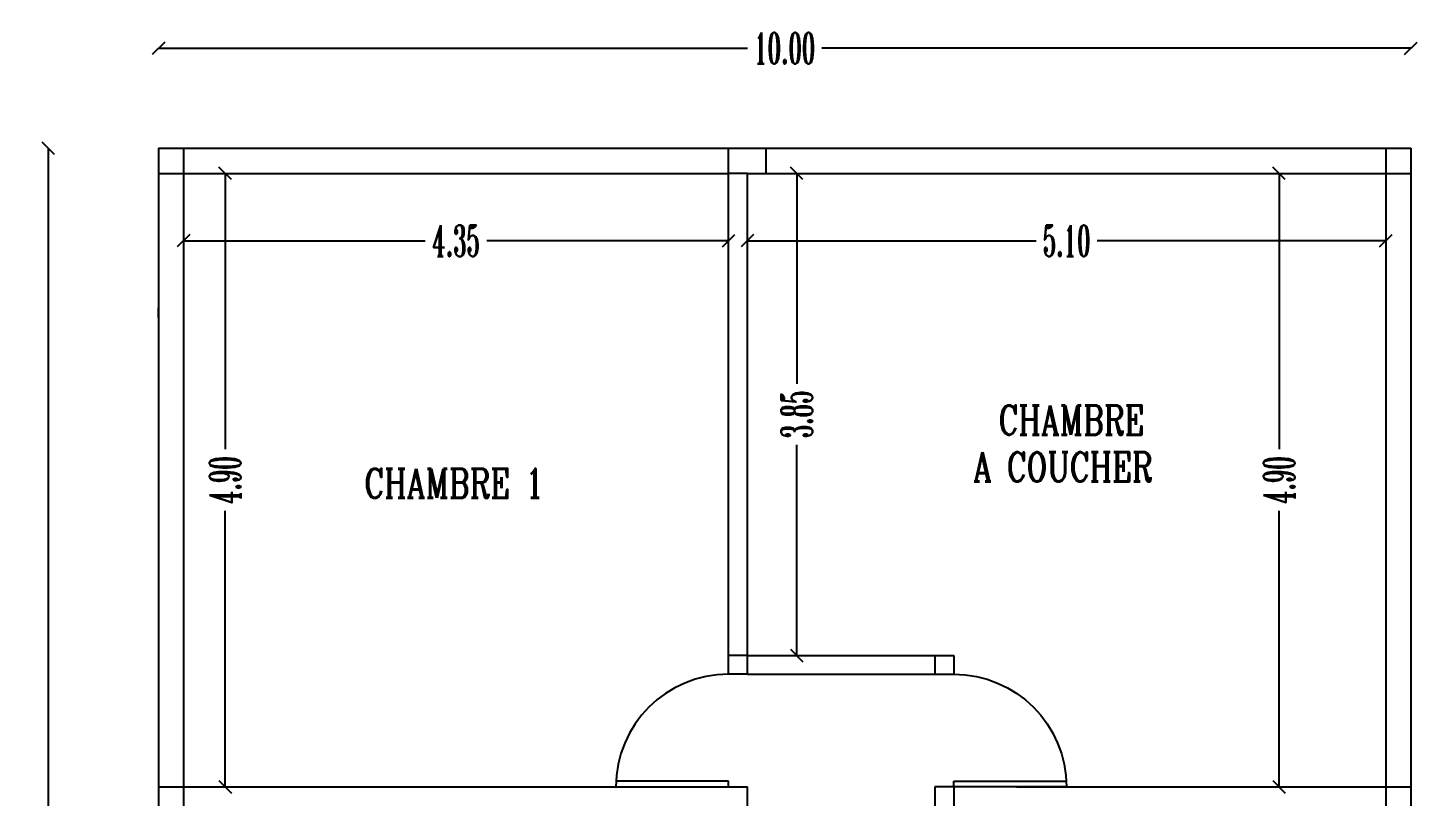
# Model space of a CAD drawing. Extents: x -110 to 3211, y -163 to 893.
# Drawn here: x 177.14 to 188.24, y 108.65 to 114.78 of the extents above; entities that cross this region are included whole.
import ezdxf

# ---------------------------------------------------------------- set-up
doc = ezdxf.new("R2010")
doc.units = 0
doc.header["$LTSCALE"] = 0.8
doc.header["$MEASUREMENT"] = 0
doc.layers.get('0').update_dxf_attribs({"color": 5, "linetype": 'CONTINUOUS'})
doc.layers.get('DEFPOINTS').update_dxf_attribs({"linetype": 'CONTINUOUS'})
for name, color, linetype in [('DOOR', 3, 'CONTINUOUS'), ('PIPE', 50, 'CONTINUOUS'), ('TEXT', 200, 'CONTINUOUS'), ('WALL', 6, 'CONTINUOUS')]:
    doc.layers.add(name, color=color, linetype=linetype)
doc.styles.add('AYMAN-S', font='romant.shx', dxfattribs={"width": 0.7, "height": 0.15})
doc.styles.add('AYMOONY', font='romant.shx', dxfattribs={"width": 0.5})
doc.styles.add('ROMANT', font='ROMANC.SHX', dxfattribs={"width": 0.75})
doc.dimstyles.new('AYMAN-SIT', dxfattribs={"dimtxt": 0.25, "dimasz": 0.08, "dimexe": 0.18, "dimexo": 0.06, "dimgap": 0.05, "dimtad": 0, "dimzin": 1, "dimdsep": 46, "dimtxsty": 'AYMAN-S', "dimblk1": 'OBLIQUE', "dimblk2": 'OBLIQUE', "dimsah": 1, "dimcen": 0.09, "dimse1": 1, "dimse2": 1, "dimclrd": 256, "dimclre": 256, "dimclrt": 200, "dimadec": 0, "dimazin": 0, "dimtfac": 1, "dimtdec": 4, "dimtix": 1, "dimtmove": 0, "dimatfit": 3, "dimldrblk": 'OBLIQUE', "dimfxl": 1, "dimtolj": 1, "dimtzin": 0, "dimarcsym": 0})

# ---------------------------------------------------------------- blocks, each defined once
blk = doc.blocks.new('D')
at = {"layer": 'DOOR', "color": 3}
for p, q in [((0, 1), (0, 0)), ((0.05, 0), (0.05, 0.999)), ((0, 0), (0.05, 0))]:
    blk.add_line(p, q, dxfattribs=at)
blk.add_arc((0, 0), 1, 0, 90, dxfattribs=at)
blk = doc.blocks.new('_OBLIQUE')
at = {"color": 0, "linetype": 'ByBlock'}
blk.add_line((-0.5, -0.5), (0.5, 0.5), dxfattribs=at)
blk = doc.blocks.new('*D51')
at = {"layer": 'DEFPOINTS', "color": 0, "ltscale": 0.8, "transparency": 16777216}
for p in [(178.338, 113.621), (178.72, 113.621), (178.338, 108.721)]:
    blk.add_point(p, dxfattribs=at)
at = {"layer": 'PIPE', "color": 7, "lineweight": -2, "ltscale": 0.8, "transparency": 16777216}
for p, q in [((178.72, 113.621), (178.72, 111.418)), ((178.72, 108.721), (178.72, 110.925))]:
    blk.add_line(p, q, dxfattribs=at)
at = {"layer": 'PIPE', "color": 7, "lineweight": -2, "ltscale": 0.8, "transparency": 16777216, "xscale": 0.1, "yscale": 0.1, "zscale": 0.1}
for p, rotation in [((178.72, 113.621), 90), ((178.72, 108.721), 270)]:
    blk.add_blockref('_OBLIQUE', p, dxfattribs=dict(at, rotation=rotation))
at = {"layer": 'PIPE', "color": 7, "ltscale": 0.8, "transparency": 16777216, "insert": (178.72, 111.171), "char_height": 0.25, "attachment_point": 5, "rotation": 90, "style": 'AYMOONY'}
blk.add_mtext('\\A1;4.90', dxfattribs=at)
blk = doc.blocks.new('*D52')
at = {"layer": 'DEFPOINTS', "color": 0, "ltscale": 0.8, "transparency": 16777216}
for p in [(177.308, 113.821), (178.188, 113.821), (178.188, 98.321)]:
    blk.add_point(p, dxfattribs=at)
at = {"layer": 'PIPE', "color": 7, "lineweight": -2, "ltscale": 0.8, "transparency": 16777216}
for p, q in [((177.308, 113.821), (177.308, 106.369)), ((177.308, 98.321), (177.308, 105.774))]:
    blk.add_line(p, q, dxfattribs=at)
at = {"layer": 'PIPE', "color": 7, "lineweight": -2, "ltscale": 0.8, "transparency": 16777216, "xscale": 0.1, "yscale": 0.1, "zscale": 0.1}
for p, rotation in [((177.308, 113.821), 90), ((177.308, 98.321), 270)]:
    blk.add_blockref('_OBLIQUE', p, dxfattribs=dict(at, rotation=rotation))
at = {"layer": 'PIPE', "color": 7, "ltscale": 0.8, "transparency": 16777216, "insert": (177.308, 106.071), "char_height": 0.25, "attachment_point": 5, "rotation": 90, "style": 'AYMOONY'}
blk.add_mtext('\\A1;15.50', dxfattribs=at)
blk = doc.blocks.new('*D53')
at = {"layer": 'DEFPOINTS', "color": 0, "ltscale": 0.8, "transparency": 16777216}
for p in [(188.188, 114.62), (178.188, 99.996), (188.188, 99.996)]:
    blk.add_point(p, dxfattribs=at)
at = {"layer": 'PIPE', "color": 7, "lineweight": -2, "ltscale": 0.8, "transparency": 16777216}
for p, q in [((178.188, 114.62), (182.891, 114.62)), ((188.188, 114.62), (183.485, 114.62))]:
    blk.add_line(p, q, dxfattribs=at)
at = {"layer": 'PIPE', "color": 7, "lineweight": -2, "ltscale": 0.8, "transparency": 16777216, "xscale": 0.1, "yscale": 0.1, "zscale": 0.1, "rotation": 180}
blk.add_blockref('_OBLIQUE', (178.188, 114.62), dxfattribs=at)
at = {"layer": 'PIPE', "color": 7, "lineweight": -2, "ltscale": 0.8, "transparency": 16777216, "xscale": 0.1, "yscale": 0.1, "zscale": 0.1}
blk.add_blockref('_OBLIQUE', (188.188, 114.62), dxfattribs=at)
at = {"layer": 'PIPE', "color": 7, "ltscale": 0.8, "transparency": 16777216, "insert": (183.188, 114.62), "char_height": 0.25, "attachment_point": 5, "style": 'AYMOONY'}
blk.add_mtext('\\A1;10.00', dxfattribs=at)
blk = doc.blocks.new('*D57')
at = {"layer": 'DEFPOINTS', "color": 0, "ltscale": 0.8, "transparency": 16777216}
for p in [(187.135, 113.621), (187.494, 113.621), (187.494, 108.721)]:
    blk.add_point(p, dxfattribs=at)
at = {"layer": 'PIPE', "color": 7, "lineweight": -2, "ltscale": 0.8, "transparency": 16777216}
for p, q in [((187.135, 113.621), (187.135, 111.418)), ((187.135, 108.721), (187.135, 110.925))]:
    blk.add_line(p, q, dxfattribs=at)
at = {"layer": 'PIPE', "color": 7, "lineweight": -2, "ltscale": 0.8, "transparency": 16777216, "xscale": 0.1, "yscale": 0.1, "zscale": 0.1}
for p, rotation in [((187.135, 113.621), 90), ((187.135, 108.721), 270)]:
    blk.add_blockref('_OBLIQUE', p, dxfattribs=dict(at, rotation=rotation))
at = {"layer": 'PIPE', "color": 7, "ltscale": 0.8, "transparency": 16777216, "insert": (187.135, 111.171), "char_height": 0.25, "attachment_point": 5, "rotation": 90, "style": 'AYMOONY'}
blk.add_mtext('\\A1;4.90', dxfattribs=at)
blk = doc.blocks.new('*D59')
at = {"layer": 'DEFPOINTS', "color": 0, "ltscale": 0.8, "transparency": 16777216}
for p in [(182.89, 113.621), (187.988, 113.621), (182.89, 113.083)]:
    blk.add_point(p, dxfattribs=at)
at = {"layer": 'PIPE', "color": 7, "lineweight": -2, "ltscale": 0.8, "transparency": 16777216}
for p, q in [((182.89, 113.083), (185.196, 113.083)), ((187.988, 113.083), (185.682, 113.083))]:
    blk.add_line(p, q, dxfattribs=at)
at = {"layer": 'PIPE', "color": 7, "lineweight": -2, "ltscale": 0.8, "transparency": 16777216, "xscale": 0.1, "yscale": 0.1, "zscale": 0.1, "rotation": 180}
blk.add_blockref('_OBLIQUE', (182.89, 113.083), dxfattribs=at)
at = {"layer": 'PIPE', "color": 7, "lineweight": -2, "ltscale": 0.8, "transparency": 16777216, "xscale": 0.1, "yscale": 0.1, "zscale": 0.1}
blk.add_blockref('_OBLIQUE', (187.988, 113.083), dxfattribs=at)
at = {"layer": 'PIPE', "color": 7, "ltscale": 0.8, "transparency": 16777216, "insert": (185.439, 113.083), "char_height": 0.25, "attachment_point": 5, "style": 'AYMOONY'}
blk.add_mtext('\\A1;5.10', dxfattribs=at)
blk = doc.blocks.new('*D63')
at = {"layer": 'DEFPOINTS', "color": 0, "ltscale": 0.8, "transparency": 16777216}
for p in [(178.388, 113.621), (182.74, 113.621), (182.74, 113.083)]:
    blk.add_point(p, dxfattribs=at)
at = {"layer": 'PIPE', "color": 7, "lineweight": -2, "ltscale": 0.8, "transparency": 16777216}
for p, q in [((178.388, 113.083), (180.318, 113.083)), ((182.74, 113.083), (180.81, 113.083))]:
    blk.add_line(p, q, dxfattribs=at)
at = {"layer": 'PIPE', "color": 7, "lineweight": -2, "ltscale": 0.8, "transparency": 16777216, "xscale": 0.1, "yscale": 0.1, "zscale": 0.1, "rotation": 180}
blk.add_blockref('_OBLIQUE', (178.388, 113.083), dxfattribs=at)
at = {"layer": 'PIPE', "color": 7, "lineweight": -2, "ltscale": 0.8, "transparency": 16777216, "xscale": 0.1, "yscale": 0.1, "zscale": 0.1}
blk.add_blockref('_OBLIQUE', (182.74, 113.083), dxfattribs=at)
at = {"layer": 'PIPE', "color": 7, "ltscale": 0.8, "transparency": 16777216, "insert": (180.564, 113.083), "char_height": 0.25, "attachment_point": 5, "style": 'AYMOONY'}
blk.add_mtext('\\A1;4.35', dxfattribs=at)
blk = doc.blocks.new('*D76')
at = {"layer": 'DEFPOINTS', "color": 0, "ltscale": 0.8, "transparency": 16777216}
for p in [(182.89, 113.621), (182.89, 109.771), (183.284, 109.771)]:
    blk.add_point(p, dxfattribs=at)
at = {"layer": 'PIPE', "color": 7, "lineweight": -2, "ltscale": 0.8, "transparency": 16777216}
for p, q in [((183.284, 113.621), (183.284, 111.94)), ((183.284, 109.771), (183.284, 111.453))]:
    blk.add_line(p, q, dxfattribs=at)
at = {"layer": 'PIPE', "color": 7, "lineweight": -2, "ltscale": 0.8, "transparency": 16777216, "xscale": 0.1, "yscale": 0.1, "zscale": 0.1}
for p, rotation in [((183.284, 113.621), 90), ((183.284, 109.771), 270)]:
    blk.add_blockref('_OBLIQUE', p, dxfattribs=dict(at, rotation=rotation))
at = {"layer": 'PIPE', "color": 7, "ltscale": 0.8, "transparency": 16777216, "insert": (183.284, 111.696), "char_height": 0.25, "attachment_point": 5, "rotation": 90, "style": 'AYMOONY'}
blk.add_mtext('\\A1;3.85', dxfattribs=at)

msp = doc.modelspace()

# ---------------------------------------------------------------- linework, layer by layer
at = {"layer": 'WALL'}
for p, q in [((178.188, 113.821), (178.188, 98.321)), ((178.188, 113.821), (188.188, 113.821)), ((178.188, 113.821), (178.188, 99.996)), ((178.388, 113.821), (178.388, 104.571)), ((182.74, 113.621), (182.74, 113.821)), ((183.04, 113.621), (183.04, 113.821)), ((187.988, 113.821), (187.988, 103.471)), ((188.188, 113.821), (188.188, 103.471)), ((178.188, 113.621), (182.74, 113.621)), ((182.74, 109.921), (182.74, 113.621)), ((182.89, 113.621), (182.74, 113.621)), ((182.89, 112.621), (182.89, 113.621)), ((182.89, 113.621), (188.188, 113.621)), ((178.188, 112.621), (178.188, 112.546)), ((178.188, 112.621), (178.188, 112.546)), ((182.89, 109.921), (182.89, 112.621)), ((178.188, 112.471), (178.188, 112.546)), ((178.188, 112.471), (178.188, 112.546)), ((182.74, 109.621), (182.74, 109.921)), ((182.89, 109.621), (182.89, 109.921)), ((182.89, 109.771), (182.74, 109.771)), ((182.89, 109.771), (184.538, 109.771)), ((184.388, 109.771), (184.388, 109.621)), ((184.538, 109.771), (184.538, 109.621)), ((182.89, 109.621), (182.74, 109.621)), ((182.89, 109.621), (184.538, 109.621)), ((178.188, 108.721), (182.74, 108.721)), ((182.74, 108.721), (182.89, 108.721)), ((182.89, 108.571), (182.89, 108.721)), ((185.038, 108.721), (184.388, 108.721)), ((184.388, 108.721), (184.388, 108.421)), ((184.538, 108.721), (184.538, 108.421)), ((185.038, 108.721), (188.188, 108.721))]:
    msp.add_line(p, q, dxfattribs=at)

# ---------------------------------------------------------------- block references
at = {"layer": 'DOOR', "ltscale": 0.8, "yscale": 0.9000000000000057}
for p, xscale, zscale, rotation in [((182.74, 108.721), 0.9000000000000057, 0.9000000000000057, 90), ((184.538, 108.721), -0.9000000000000057, 0.9, 270)]:
    msp.add_blockref('D', p, dxfattribs=dict(at, xscale=xscale, zscale=zscale, rotation=rotation))

# ---------------------------------------------------------------- texts
at = {"layer": 'TEXT', "color": 7, "ltscale": 61, "style": 'ROMANT', "width": 0.75}
for s, p in [('CHAMBRE', (184.896, 111.534)), ('A COUCHER', (184.692, 111.16)), ('CHAMBRE 1', (179.832, 111.029))]:
    msp.add_text(s, height=0.2334, dxfattribs=at).set_placement(p)

# ---------------------------------------------------------------- dimensions: what is measured, and where the dimension line sits
at = {"layer": 'PIPE', "ltscale": 0.8}
for base, p1, p2, angle, picture, middle in [((188.188, 114.62), (178.188, 99.996), (188.188, 99.996), 0, '*D53', (183.188, 114.62)), ((177.308, 113.821), (178.188, 98.321), (178.188, 113.821), 270, '*D52', (177.308, 106.071)), ((182.74, 113.083), (178.388, 113.621), (182.74, 113.621), 0, '*D63', (180.564, 113.083)), ((182.89, 113.083), (187.988, 113.621), (182.89, 113.621), 0, '*D59', (185.439, 113.083)), ((183.284, 109.771), (182.89, 113.621), (182.89, 109.771), 90, '*D76', (183.284, 111.696)), ((187.135, 113.621), (187.494, 108.721), (187.494, 113.621), 270, '*D57', (187.135, 111.171))]:
    dim = msp.add_linear_dim(base=base, p1=p1, p2=p2, angle=angle, dimstyle='AYMAN-SIT', override={"dimasz": 0.1, "dimexe": 0.006, "dimtxsty": 'AYMOONY', "dimclrd": 7, "dimclrt": 7, "dimtdec": 2}, dxfattribs=at)
    dim.commit()
    dim.dimension.update_dxf_attribs({"geometry": picture, "text_midpoint": middle})
dim = msp.add_aligned_dim(p1=(178.338, 108.721), p2=(178.338, 113.621), distance=-0.382, dimstyle='AYMAN-SIT', override={"dimasz": 0.1, "dimexe": 0.006, "dimtxsty": 'AYMOONY', "dimclrd": 7, "dimclrt": 7, "dimtdec": 2}, dxfattribs=at)
dim.commit()
dim.dimension.update_dxf_attribs({"geometry": '*D51', "text_midpoint": (178.72, 111.171)})

doc.saveas('drawing.dxf')
